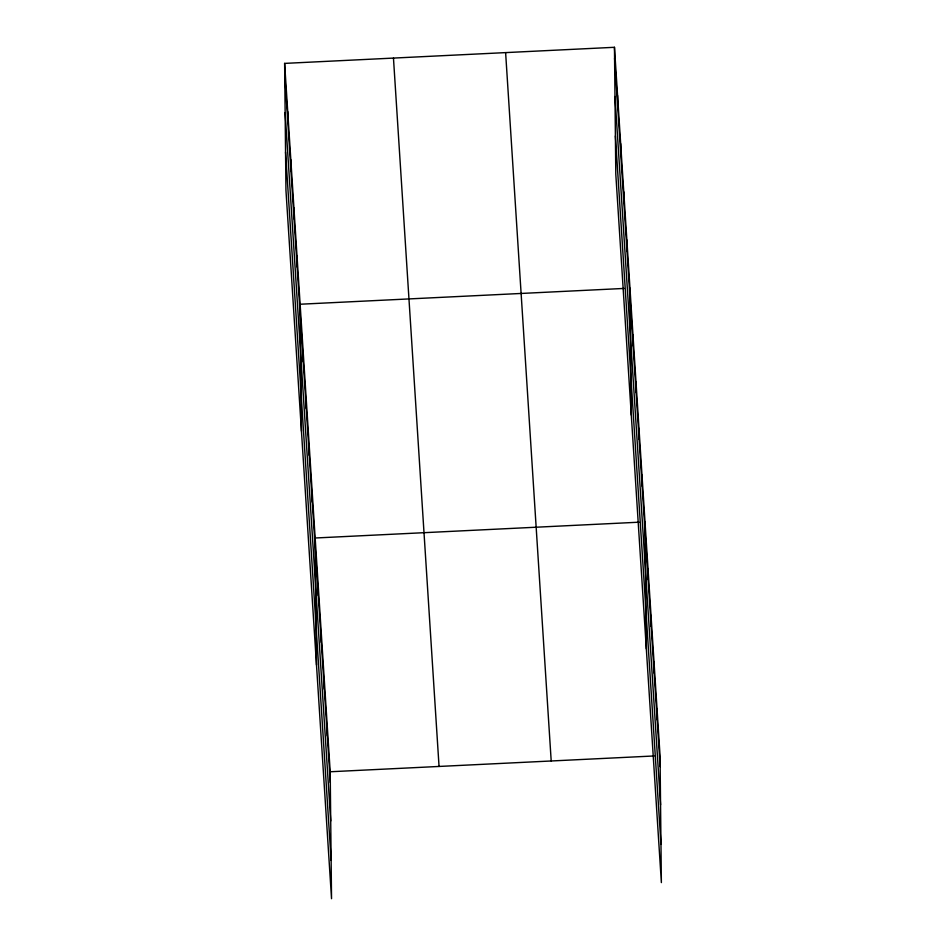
<?xml version="1.0" encoding="UTF-8"?>
<svg xmlns="http://www.w3.org/2000/svg" width="946" height="946" viewBox="0 0 946 946"><rect width="100%" height="100%" fill="white"/><g stroke="black" fill="none" stroke-linecap="round" stroke-linejoin="round"><path stroke-width="1.42" d="M284.628 63.394L330.201 771.759L331.538 898.7L285.952 190.335L284.628 63.394L614.462 47.3L660.048 755.665L661.372 882.606L615.799 174.241L614.462 47.3M624.076 288.435L300.119 304.234L301.455 431.175M639.118 522.192L315.16 538.002L316.496 664.943M330.201 771.759L654.159 755.96M614.581 58.214L660.166 766.591M614.983 96.504L660.568 804.869M615.397 135.952L660.97 844.317M505.613 52.609L551.199 760.974M393.465 58.084L439.05 766.449M284.734 74.308L330.32 782.673M285.136 112.598L330.722 820.962M285.55 152.046L331.135 860.411M657.044 708.921L657.151 719.835M654.029 662.165L654.147 673.079M651.025 615.408L651.132 626.323M648.01 568.664L648.128 579.579M645.006 521.908L646.331 648.85M641.991 475.152L642.109 486.067M638.988 428.408L639.106 439.322M635.984 381.652L636.09 392.566M632.969 334.896L633.087 345.81M629.965 288.14L631.289 415.081M626.867 239.977L626.973 250.891M623.769 191.802L623.875 202.728M620.659 143.638L620.777 154.553M617.561 95.463L617.679 106.39M327.198 725.014L327.316 735.929M324.194 678.258L324.301 689.173M321.179 631.502L321.297 642.417M318.175 584.746L318.282 595.673M312.156 491.246L312.275 502.16M309.153 444.49L309.259 455.416M306.137 397.746L306.256 408.66M303.134 350.99L303.24 361.904M297.02 256.07L297.139 266.985M293.922 207.895L294.04 218.822M290.824 159.732L290.942 170.647M287.726 111.557L287.832 122.483"/></g></svg>
